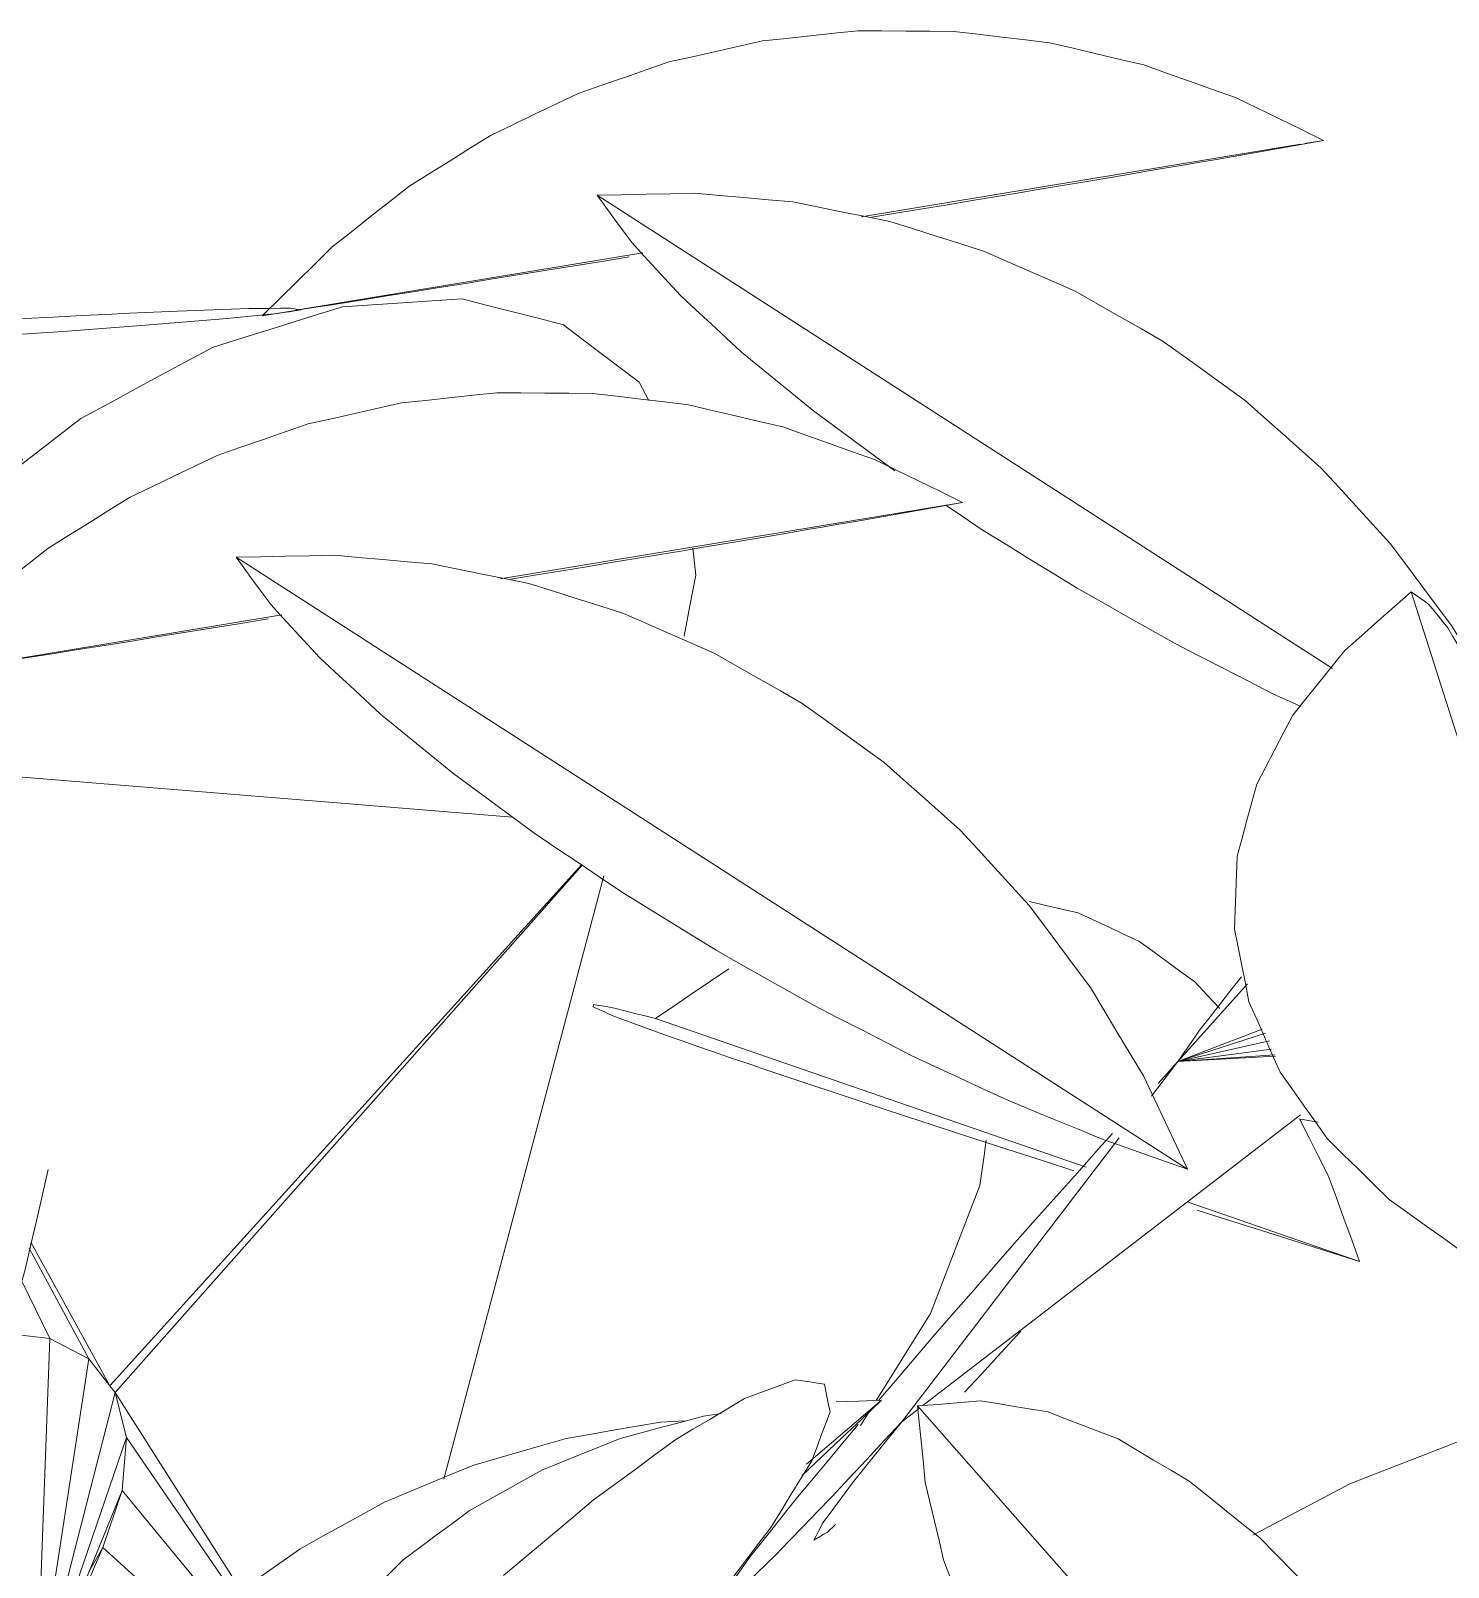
# Model space of a CAD drawing. Header units: metres. Extents: x 13.9 to 26.7, y -0.2 to 3.2.
# Drawn here: x 20.6556 to 20.7102, y 2.7596 to 2.8188 of the extents above; entities that cross this region are included whole.
import ezdxf

# ---------------------------------------------------------------- set-up
doc = ezdxf.new("R2010")
doc.units = ezdxf.units.M
doc.layers.add('Importações nas famílias', color=10, linetype='Continuous', lineweight=5)
doc.layers.add('Vegetação', color=7, linetype='Continuous', lineweight=5)

# ---------------------------------------------------------------- blocks, each defined once
blk = doc.blocks.new('Planta_pergolado_12200 - plantas pergolado_skp_Component_12-V3762-Corte 1')
at = {"layer": 'Importações nas famílias'}
for p, q in [((20.704493, 2.814443), (20.687572, 2.811646)), ((20.705388, 2.814591), (20.704666, 2.814472)), ((20.687981, 2.811628), (20.688992, 2.811795)), ((20.679159, 2.810256), (20.665795, 2.808047)), ((20.665539, 2.808004), (20.664505, 2.807833))]:
    blk.add_line(p, q, dxfattribs=at)
at = {"layer": 'Importações nas famílias', "flags": 128}
for points in [[(20.683776, 2.818418), (20.682875, 2.818216), (20.681974, 2.818014), (20.681072, 2.817812), (20.680171, 2.81761)], [(20.687448, 2.818813), (20.68653, 2.818714), (20.685612, 2.818615), (20.684694, 2.818517), (20.683776, 2.818418)], [(20.691147, 2.818789), (20.690222, 2.818795), (20.689298, 2.818801), (20.688373, 2.818807), (20.687448, 2.818813)], [(20.694831, 2.818348), (20.69391, 2.818459), (20.692989, 2.818569), (20.692068, 2.818679), (20.691147, 2.818789)], [(20.698459, 2.817494), (20.697552, 2.817708), (20.696645, 2.817921), (20.695738, 2.818135), (20.694831, 2.818348)], [(20.680171, 2.81761), (20.679297, 2.817307), (20.678422, 2.817003), (20.677548, 2.8167), (20.676673, 2.816397)], [(20.701991, 2.816237), (20.701108, 2.816552), (20.700225, 2.816866), (20.699342, 2.81718), (20.698459, 2.817494)], [(20.676673, 2.816397), (20.675835, 2.815996), (20.674997, 2.815595), (20.67416, 2.815194), (20.673322, 2.814793)], [(20.705388, 2.814591), (20.704538, 2.815003), (20.703689, 2.815414), (20.70284, 2.815826), (20.701991, 2.816237)], [(20.673322, 2.814793), (20.672529, 2.814299), (20.671737, 2.813804), (20.670945, 2.81331), (20.670153, 2.812816)], [(20.70191, 2.81397), (20.702419, 2.814059), (20.702928, 2.814149), (20.703436, 2.814238), (20.703945, 2.814327)], [(20.703945, 2.814327), (20.704306, 2.814393), (20.704666, 2.814459), (20.705027, 2.814525), (20.705388, 2.814591)], [(20.699332, 2.813526), (20.699976, 2.813637), (20.700621, 2.813748), (20.701266, 2.813859), (20.70191, 2.81397)], [(20.692796, 2.812426), (20.693665, 2.812571), (20.694533, 2.812717), (20.695401, 2.812862), (20.69627, 2.813008)], [(20.69627, 2.813008), (20.697035, 2.813137), (20.697801, 2.813267), (20.698566, 2.813397), (20.699332, 2.813526)], [(20.670153, 2.812816), (20.669416, 2.812234), (20.668678, 2.811652), (20.667941, 2.811069), (20.667203, 2.810487)], [(20.688992, 2.811795), (20.689943, 2.811952), (20.690894, 2.81211), (20.691845, 2.812268), (20.692796, 2.812426)], [(20.667203, 2.810487), (20.666529, 2.809824), (20.665854, 2.80916), (20.665179, 2.808497), (20.664505, 2.807833)], [(20.676519, 2.809756), (20.677579, 2.809928), (20.678638, 2.8101)], [(20.672333, 2.809081), (20.673379, 2.80925), (20.674426, 2.809418), (20.675472, 2.809587), (20.676519, 2.809756)], [(20.668296, 2.808435), (20.669305, 2.808597), (20.670314, 2.808758), (20.671324, 2.808919), (20.672333, 2.809081)], [(20.664505, 2.807833), (20.665452, 2.807984), (20.6664, 2.808134), (20.667348, 2.808285), (20.668296, 2.808435)]]:
    blk.add_lwpolyline(points, dxfattribs=at)
blk = doc.blocks.new('Planta_pergolado_12200 - plantas pergolado_skp_Component_12-V3763-Corte 1')
at = {"layer": 'Importações nas famílias'}
blk.add_line((20.705735, 2.794253), (20.677401, 2.812477), dxfattribs=at)
at = {"layer": 'Importações nas famílias', "flags": 128}
for points in [[(20.681173, 2.812556), (20.68023, 2.812536), (20.679287, 2.812516), (20.678344, 2.812497), (20.677401, 2.812477)], [(20.677401, 2.812477), (20.677738, 2.812018), (20.678074, 2.811559), (20.678411, 2.8111), (20.678748, 2.810641)], [(20.684945, 2.812218), (20.684002, 2.812303), (20.683059, 2.812387), (20.682116, 2.812472), (20.681173, 2.812556)], [(20.688675, 2.811468), (20.687743, 2.811655), (20.68681, 2.811843), (20.685877, 2.812031), (20.684945, 2.812218)], [(20.692323, 2.810313), (20.691411, 2.810602), (20.690499, 2.81089), (20.689587, 2.811179), (20.688675, 2.811468)], [(20.678748, 2.810641), (20.679215, 2.810134), (20.679682, 2.809626), (20.680149, 2.809119), (20.680617, 2.808612)], [(20.695847, 2.808766), (20.694966, 2.809153), (20.694085, 2.80954), (20.693204, 2.809926), (20.692323, 2.810313)], [(20.680617, 2.808612), (20.681203, 2.808068), (20.68179, 2.807525), (20.682377, 2.806981), (20.682964, 2.806438)], [(20.699208, 2.806845), (20.698368, 2.807325), (20.697527, 2.807806), (20.696687, 2.808286), (20.695847, 2.808766)], [(20.702369, 2.804571), (20.701579, 2.805139), (20.700789, 2.805708), (20.699998, 2.806277), (20.699208, 2.806845)], [(20.682964, 2.806438), (20.683657, 2.805871), (20.68435, 2.805304), (20.685043, 2.804737), (20.685735, 2.80417)], [(20.685735, 2.80417), (20.686518, 2.803592), (20.6873, 2.803015), (20.688083, 2.802438), (20.688865, 2.80186)], [(20.705296, 2.801969), (20.704564, 2.802619), (20.703832, 2.80327), (20.703101, 2.80392), (20.702369, 2.804571)], [(20.707954, 2.799068), (20.707289, 2.799793), (20.706625, 2.800518), (20.70596, 2.801243), (20.705296, 2.801969)], [(20.69083, 2.800539), (20.691426, 2.800139), (20.69228, 2.799565)], [(20.69228, 2.799565), (20.693185, 2.799007), (20.69409, 2.79845), (20.694994, 2.797893), (20.695899, 2.797336)], [(20.710315, 2.7959), (20.709725, 2.796692), (20.709135, 2.797484), (20.708544, 2.798276), (20.707954, 2.799068)], [(20.695899, 2.797336), (20.696834, 2.796809), (20.697769, 2.796281), (20.698704, 2.795754), (20.699639, 2.795227)], [(20.711754, 2.7935), (20.711334, 2.7942), (20.710825, 2.79505), (20.710315, 2.7959)], [(20.699639, 2.795227), (20.700582, 2.794741), (20.701525, 2.794256), (20.702468, 2.793771), (20.703411, 2.793286)], [(20.703411, 2.793286), (20.70434, 2.792855), (20.704493, 2.792784)]]:
    blk.add_lwpolyline(points, dxfattribs=at)
blk = doc.blocks.new('Planta_pergolado_12200 - plantas pergolado_skp_Component_12-V1622-Corte 1')
at = {"layer": 'Importações nas famílias'}
for p, q in [((17.233481, 2.80837), (17.233721, 2.814948)), ((17.232278, 2.775492), (17.232335, 2.777039))]:
    blk.add_line(p, q, dxfattribs=at)
at = {"layer": 'Importações nas famílias', "flags": 128}
for points in [[(17.232407, 2.812885), (17.232736, 2.813401), (17.233064, 2.813916), (17.233393, 2.814432), (17.233721, 2.814948)], [(17.233721, 2.814948), (17.234365, 2.814504), (17.235009, 2.81406), (17.235653, 2.813616), (17.236297, 2.813172)], [(17.231287, 2.81049), (17.231567, 2.811088), (17.231847, 2.811687), (17.232127, 2.812286), (17.232407, 2.812885)], [(17.23738, 2.812027), (17.237922, 2.811455), (17.238464, 2.810882)], [(17.238464, 2.810882), (17.23889, 2.810195), (17.239317, 2.809507), (17.239744, 2.808819), (17.240171, 2.808132)], [(17.240171, 2.808132), (17.240472, 2.807345), (17.240774, 2.806558), (17.241076, 2.805772), (17.241378, 2.804985)], [(17.241378, 2.804985), (17.241548, 2.804118), (17.241717, 2.80325), (17.241887, 2.802383)], [(17.242057, 2.801516), (17.242091, 2.800588), (17.242124, 2.799679)], [(17.231179, 2.779312), (17.230956, 2.780277), (17.230733, 2.781242), (17.230511, 2.782207), (17.230288, 2.783172)], [(17.232278, 2.775492), (17.232003, 2.776447), (17.231729, 2.777402), (17.231454, 2.778357), (17.231179, 2.779312)], [(17.233658, 2.77713), (17.232968, 2.776311), (17.232278, 2.775492)]]:
    blk.add_lwpolyline(points, dxfattribs=at)
blk = doc.blocks.new('Planta_pergolado_12200 - plantas pergolado_skp_Component_17-V3766-Corte 1')
at = {"layer": 'Importações nas famílias', "flags": 128}
for points in [[(20.653169, 2.807613), (20.654264, 2.807671), (20.65536, 2.807728), (20.656455, 2.807786), (20.657551, 2.807843)], [(20.657551, 2.807843), (20.658474, 2.807886), (20.659396, 2.807928), (20.660319, 2.80797), (20.661242, 2.808012)], [(20.662999, 2.807713), (20.662209, 2.807649), (20.66142, 2.807584), (20.66063, 2.807519), (20.659841, 2.807454)], [(20.661242, 2.808012), (20.661929, 2.808036), (20.662616, 2.80806), (20.663303, 2.808084), (20.66399, 2.808108)], [(20.665094, 2.80792), (20.66457, 2.807869), (20.664047, 2.807817), (20.663523, 2.807765), (20.662999, 2.807713)], [(20.66399, 2.808108), (20.664394, 2.808113), (20.664798, 2.808117), (20.665203, 2.808121), (20.665607, 2.808125)], [(20.665984, 2.808061), (20.665761, 2.808026), (20.665539, 2.807991), (20.665317, 2.807956), (20.665094, 2.80792)], [(20.665607, 2.808125), (20.665701, 2.808109), (20.665795, 2.808093), (20.66589, 2.808077), (20.665984, 2.808061)], [(20.655835, 2.807159), (20.65469, 2.807082), (20.653545, 2.807005), (20.6524, 2.806927), (20.651255, 2.80685)], [(20.659841, 2.807454), (20.658839, 2.80738), (20.657838, 2.807307), (20.656837, 2.807233), (20.655835, 2.807159)]]:
    blk.add_lwpolyline(points, dxfattribs=at)
blk = doc.blocks.new('Planta_pergolado_12200 - plantas pergolado_skp_Component_16-V3767-Corte 1')
for name in ['Planta_pergolado_12200 - plantas pergolado_skp_Component_12-V3762-Corte 1', 'Planta_pergolado_12200 - plantas pergolado_skp_Component_12-V3763-Corte 1', 'Planta_pergolado_12200 - plantas pergolado_skp_Component_17-V3766-Corte 1']:
    blk.add_blockref(name, (0, 0))
at = {"extrusion": (0, 0, -1), "zscale": -0.9999999999999993}
blk.add_blockref('Planta_pergolado_12200 - plantas pergolado_skp_Component_12-V1622-Corte 1', (-37.88655, -0.008219), dxfattribs=at)
blk = doc.blocks.new('Planta_pergolado_12200 - plantas pergolado_skp_-V3794-Corte 1')
blk.add_blockref('Planta_pergolado_12200 - plantas pergolado_skp_Component_16-V3767-Corte 1', (0, 0))
blk = doc.blocks.new('Planta_pergolado_12200 - plantas pergolado_skp_Component_12-V3882-Corte 1')
at = {"layer": 'Importações nas famílias'}
for p, q in [((20.691483, 2.800647), (20.673667, 2.797702)), ((20.674076, 2.797684), (20.675087, 2.797851)), ((20.665254, 2.796312), (20.65189, 2.794103)), ((20.651634, 2.794061), (20.650599, 2.79389))]:
    blk.add_line(p, q, dxfattribs=at)
at = {"layer": 'Importações nas famílias', "flags": 128}
for points in [[(20.673543, 2.804869), (20.672625, 2.80477), (20.671707, 2.804672), (20.670789, 2.804573), (20.669871, 2.804474)], [(20.677242, 2.804846), (20.676317, 2.804851), (20.675393, 2.804857), (20.674468, 2.804863), (20.673543, 2.804869)], [(20.680926, 2.804405), (20.680005, 2.804515), (20.679084, 2.804625), (20.678163, 2.804735), (20.677242, 2.804846)], [(20.669871, 2.804474), (20.66897, 2.804272), (20.668069, 2.80407), (20.667167, 2.803868), (20.666266, 2.803666)], [(20.684554, 2.803551), (20.683647, 2.803764), (20.68274, 2.803978), (20.681833, 2.804191), (20.680926, 2.804405)], [(20.666266, 2.803666), (20.665392, 2.803363), (20.664517, 2.80306), (20.663643, 2.802756), (20.662768, 2.802453)], [(20.688086, 2.802294), (20.687203, 2.802608), (20.68632, 2.802922), (20.685437, 2.803236), (20.684554, 2.803551)], [(20.662768, 2.802453), (20.66193, 2.802052), (20.661092, 2.801651), (20.660254, 2.80125), (20.659417, 2.800849)], [(20.691483, 2.800647), (20.690633, 2.801059), (20.689784, 2.80147), (20.688935, 2.801882), (20.688086, 2.802294)], [(20.659417, 2.800849), (20.658624, 2.800355), (20.657832, 2.799861), (20.65704, 2.799366), (20.656248, 2.798872)], [(20.69004, 2.800384), (20.690401, 2.800449), (20.690761, 2.800515), (20.691122, 2.800581), (20.691483, 2.800647)], [(20.685427, 2.799583), (20.686071, 2.799693), (20.686716, 2.799804), (20.687361, 2.799915), (20.688005, 2.800026)], [(20.688005, 2.800026), (20.688514, 2.800115), (20.689022, 2.800205), (20.689531, 2.800294), (20.69004, 2.800384)], [(20.682365, 2.799064), (20.68313, 2.799194), (20.683896, 2.799323), (20.684661, 2.799453), (20.685427, 2.799583)], [(20.656248, 2.798872), (20.655511, 2.79829), (20.654773, 2.797708), (20.654036, 2.797126), (20.653298, 2.796544)], [(20.678891, 2.798482), (20.679759, 2.798628), (20.680628, 2.798773), (20.681496, 2.798918), (20.682365, 2.799064)], [(20.675087, 2.797851), (20.676038, 2.798009), (20.676989, 2.798167), (20.67794, 2.798324), (20.678891, 2.798482)], [(20.653298, 2.796544), (20.652623, 2.79588), (20.651949, 2.795217), (20.651274, 2.794553), (20.650599, 2.79389)], [(20.662614, 2.795812), (20.663674, 2.795984), (20.664733, 2.796156)], [(20.658428, 2.795137), (20.659474, 2.795306), (20.660521, 2.795475), (20.661567, 2.795643), (20.662614, 2.795812)], [(20.654391, 2.794491), (20.6554, 2.794653), (20.656409, 2.794814), (20.657418, 2.794976), (20.658428, 2.795137)], [(20.650599, 2.79389), (20.651547, 2.79404), (20.652495, 2.79419), (20.653443, 2.794341), (20.654391, 2.794491)]]:
    blk.add_lwpolyline(points, dxfattribs=at)
blk = doc.blocks.new('Planta_pergolado_12200 - plantas pergolado_skp_Component_12-V1807-Corte 1')
at = {"layer": 'Importações nas famílias'}
blk.add_line((17.18641, 2.783182), (17.223054, 2.806752), dxfattribs=at)
at = {"layer": 'Importações nas famílias', "flags": 128}
for points in [[(17.21178, 2.805743), (17.212712, 2.80593), (17.213645, 2.806118), (17.214578, 2.806306), (17.21551, 2.806493)], [(17.21551, 2.806493), (17.216453, 2.806578), (17.217396, 2.806662), (17.218339, 2.806747), (17.219282, 2.806831)], [(17.219282, 2.806831), (17.220225, 2.806811), (17.221168, 2.806791), (17.222111, 2.806772), (17.223054, 2.806752)], [(17.223054, 2.806752), (17.222717, 2.806293), (17.222381, 2.805834), (17.222044, 2.805375), (17.221707, 2.804916)], [(17.208132, 2.804588), (17.209044, 2.804877), (17.209956, 2.805165), (17.210868, 2.805454), (17.21178, 2.805743)], [(17.221707, 2.804916), (17.22124, 2.804409), (17.220773, 2.803901), (17.220306, 2.803394), (17.219838, 2.802887)], [(17.204608, 2.803041), (17.205489, 2.803428), (17.20637, 2.803815), (17.207251, 2.804201), (17.208132, 2.804588)], [(17.201247, 2.80112), (17.202087, 2.8016), (17.202928, 2.802081), (17.203768, 2.802561), (17.204608, 2.803041)], [(17.219838, 2.802887), (17.219251, 2.802343), (17.218665, 2.8018), (17.218078, 2.801256), (17.217491, 2.800713)], [(17.198086, 2.798846), (17.198876, 2.799414), (17.199666, 2.799983), (17.200457, 2.800552), (17.201247, 2.80112)], [(17.217491, 2.800713), (17.216798, 2.800146), (17.216105, 2.799579), (17.215412, 2.799012), (17.21472, 2.798445)], [(17.195159, 2.796244), (17.195891, 2.796894), (17.196623, 2.797545), (17.197354, 2.798195), (17.198086, 2.798846)], [(17.21472, 2.798445), (17.213937, 2.797867), (17.213155, 2.79729), (17.212372, 2.796713), (17.21159, 2.796135)], [(17.192501, 2.793343), (17.193166, 2.794068), (17.19383, 2.794793), (17.194495, 2.795518), (17.195159, 2.796244)], [(17.21159, 2.796135), (17.210736, 2.795562), (17.209883, 2.794988), (17.209029, 2.794414), (17.208175, 2.79384)], [(17.208175, 2.79384), (17.20727, 2.793282), (17.206365, 2.792725), (17.20546, 2.792168), (17.204556, 2.791611)], [(17.19014, 2.790175), (17.19073, 2.790967), (17.19132, 2.791759), (17.191911, 2.792551), (17.192501, 2.793343)], [(17.204556, 2.791611), (17.203621, 2.791084), (17.202686, 2.790556), (17.201751, 2.790029), (17.200816, 2.789502)], [(17.188102, 2.786776), (17.188611, 2.787625), (17.189121, 2.788475), (17.18963, 2.789325), (17.19014, 2.790175)], [(17.200816, 2.789502), (17.199873, 2.789016), (17.19893, 2.788531), (17.197987, 2.788046), (17.197044, 2.787561)], [(17.197044, 2.787561), (17.196115, 2.78713), (17.195186, 2.786698), (17.194257, 2.786267), (17.193328, 2.785835)], [(17.18641, 2.783182), (17.186833, 2.784081), (17.187256, 2.784979), (17.187679, 2.785877), (17.188102, 2.786776)], [(17.193328, 2.785835), (17.192435, 2.785467), (17.191542, 2.7851), (17.190648, 2.784732), (17.189755, 2.784364)], [(17.189755, 2.784364), (17.188919, 2.784069), (17.188083, 2.783773), (17.187246, 2.783478), (17.18641, 2.783182)]]:
    blk.add_lwpolyline(points, dxfattribs=at)
blk = doc.blocks.new('Planta_pergolado_12200 - plantas pergolado_skp_Component_16-V3885-Corte 1')
blk.add_blockref('Planta_pergolado_12200 - plantas pergolado_skp_Component_12-V3882-Corte 1', (0, 0))
at = {"extrusion": (0, 0, -1), "zscale": -0.9999999999999996}
blk.add_blockref('Planta_pergolado_12200 - plantas pergolado_skp_Component_12-V1807-Corte 1', (-37.88655, -0.008219), dxfattribs=at)
blk = doc.blocks.new('Planta_pergolado_12200 - plantas pergolado_skp_-V3963-Corte 1')
blk.add_blockref('Planta_pergolado_12200 - plantas pergolado_skp_Component_16-V3885-Corte 1', (0, 0))
blk = doc.blocks.new('Planta_pergolado_12200 - plantas pergolado_skp_Component_12-V3964-Corte 1')
at = {"layer": 'Importações nas famílias'}
for p, q in [((20.685472, 2.763596), (20.688361, 2.766062)), ((20.681505, 2.76545), (20.682182, 2.765549))]:
    blk.add_line(p, q, dxfattribs=at)
at = {"layer": 'Importações nas famílias', "flags": 128}
for points in [[(20.688361, 2.766062), (20.687595, 2.765337), (20.68683, 2.764611), (20.686064, 2.763886), (20.685298, 2.763161)], [(20.686617, 2.766002), (20.687489, 2.766032), (20.688361, 2.766062)], [(20.678293, 2.76459), (20.679096, 2.764805), (20.679899, 2.76502), (20.680702, 2.765235), (20.681505, 2.76545)], [(20.675272, 2.76337), (20.676028, 2.763675), (20.676783, 2.76398), (20.677538, 2.764285), (20.678293, 2.76459)], [(20.672477, 2.761806), (20.673176, 2.762197), (20.673875, 2.762588), (20.674574, 2.762979), (20.675272, 2.76337)], [(20.669938, 2.759914), (20.670573, 2.760387), (20.671208, 2.76086), (20.671842, 2.761333), (20.672477, 2.761806)], [(20.667684, 2.757715), (20.668247, 2.758265), (20.668811, 2.758814), (20.669374, 2.759364), (20.669938, 2.759914)], [(20.665739, 2.755234), (20.666225, 2.755854), (20.666711, 2.756474), (20.667197, 2.757095), (20.667684, 2.757715)], [(20.664932, 2.753866), (20.665335, 2.75455), (20.665739, 2.755234)]]:
    blk.add_lwpolyline(points, dxfattribs=at)
blk = doc.blocks.new('Planta_pergolado_12200 - plantas pergolado_skp_Component_12-V1931-Corte 1')
at = {"layer": 'Importações nas famílias'}
blk.add_line((17.177791, 2.805423), (17.16867, 2.776799), dxfattribs=at)
at = {"layer": 'Importações nas famílias', "flags": 128}
for points in [[(17.177791, 2.805423), (17.177619, 2.8053), (17.177448, 2.805177), (17.177276, 2.805054), (17.177104, 2.80493)], [(17.180345, 2.803164), (17.179707, 2.803729), (17.179068, 2.804294), (17.17843, 2.804859), (17.177791, 2.805423)], [(17.177104, 2.80493), (17.176922, 2.804705), (17.176739, 2.80448), (17.176557, 2.804254), (17.176374, 2.804029)], [(17.176374, 2.804029), (17.176184, 2.803704), (17.175993, 2.803379), (17.175802, 2.803054), (17.175611, 2.802728)], [(17.182342, 2.800675), (17.181843, 2.801297), (17.181344, 2.80192), (17.180844, 2.802542), (17.180345, 2.803164)], [(17.175611, 2.802728), (17.175414, 2.802307), (17.175217, 2.801886), (17.175019, 2.801465), (17.174822, 2.801044)], [(17.174822, 2.801044), (17.174621, 2.800531), (17.174419, 2.800019), (17.174218, 2.799506), (17.174016, 2.798994)], [(17.183735, 2.798013), (17.183387, 2.798679), (17.183039, 2.799344), (17.18269, 2.800009), (17.182342, 2.800675)], [(17.174016, 2.798994), (17.173813, 2.798395), (17.17361, 2.797797), (17.173406, 2.797199), (17.173203, 2.7966)], [(17.184491, 2.795242), (17.184302, 2.795935), (17.184113, 2.796627), (17.183924, 2.79732), (17.183735, 2.798013)], [(17.173203, 2.7966), (17.173, 2.795923), (17.172797, 2.795246), (17.172594, 2.794569), (17.17239, 2.793891)], [(17.184593, 2.792426), (17.184568, 2.79313), (17.184542, 2.793834), (17.184517, 2.794538), (17.184491, 2.795242)], [(17.17239, 2.793891), (17.17219, 2.793142), (17.171989, 2.792394), (17.171789, 2.791645), (17.171588, 2.790896)], [(17.184038, 2.789631), (17.184177, 2.790329), (17.184316, 2.791028), (17.184455, 2.791727), (17.184593, 2.792426)], [(17.171588, 2.790896), (17.171393, 2.790084), (17.171197, 2.789272), (17.171001, 2.78846), (17.170806, 2.787648)], [(17.18284, 2.786923), (17.183139, 2.7876), (17.183439, 2.788277), (17.183739, 2.788954), (17.184038, 2.789631)], [(17.170806, 2.787648), (17.170617, 2.786782), (17.170428, 2.785915), (17.170239, 2.785049), (17.170051, 2.784183)], [(17.181026, 2.784365), (17.181479, 2.785005), (17.181933, 2.785644), (17.182386, 2.786284), (17.18284, 2.786923)], [(17.170051, 2.784183), (17.169871, 2.783272), (17.169691, 2.782361), (17.169511, 2.781451), (17.169332, 2.78054)], [(17.178638, 2.782019), (17.179235, 2.782605), (17.179832, 2.783192), (17.180429, 2.783779), (17.181026, 2.784365)], [(17.175734, 2.779937), (17.17646, 2.780458), (17.177186, 2.780978), (17.177912, 2.781498), (17.178638, 2.782019)], [(17.169332, 2.78054), (17.169163, 2.779595), (17.168995, 2.778649), (17.168826, 2.777704), (17.168665, 2.776803)], [(17.172381, 2.77817), (17.173219, 2.778612), (17.174057, 2.779054), (17.174896, 2.779495), (17.175734, 2.779937)], [(17.168705, 2.776777), (17.169588, 2.777112), (17.170519, 2.777465), (17.17145, 2.777817), (17.172381, 2.77817)]]:
    blk.add_lwpolyline(points, dxfattribs=at)
blk = doc.blocks.new('Planta_pergolado_12200 - plantas pergolado_skp_Component_12-V1934-Corte 1')
at = {"layer": 'Importações nas famílias'}
for p, q in [((17.172985, 2.747047), (17.196805, 2.774062)), ((17.192787, 2.761583), (17.193209, 2.762231)), ((17.180726, 2.749316), (17.181497, 2.74988)), ((17.17122, 2.747998), (17.170978, 2.746986)), ((17.176538, 2.746831), (17.177414, 2.74728))]:
    blk.add_line(p, q, dxfattribs=at)
at = {"layer": 'Importações nas famílias', "flags": 128}
for points in [[(17.194373, 2.774257), (17.193724, 2.77415), (17.193075, 2.774043), (17.192426, 2.773937), (17.191777, 2.77383)], [(17.196805, 2.774062), (17.196197, 2.77411), (17.195589, 2.774159), (17.194981, 2.774208), (17.194373, 2.774257)], [(17.196504, 2.771108), (17.196579, 2.771846), (17.196655, 2.772585), (17.19673, 2.773323), (17.196805, 2.774062)], [(17.191777, 2.77383), (17.191102, 2.77357), (17.190427, 2.773311), (17.189753, 2.773051), (17.189078, 2.772792)], [(17.189078, 2.772792), (17.188394, 2.772385), (17.187709, 2.771979), (17.187025, 2.771573), (17.186341, 2.771166)], [(17.186341, 2.771166), (17.185662, 2.770623), (17.184984, 2.770079), (17.184306, 2.769535), (17.183628, 2.768992)], [(17.195798, 2.768129), (17.195975, 2.768874), (17.196151, 2.769619), (17.196327, 2.770363), (17.196504, 2.771108)], [(17.183628, 2.768992), (17.182972, 2.768323), (17.182316, 2.767655), (17.18166, 2.766987), (17.181004, 2.766319)], [(17.194696, 2.76516), (17.194971, 2.765902), (17.195247, 2.766645), (17.195522, 2.767387), (17.195798, 2.768129)], [(17.181004, 2.766319), (17.180386, 2.765542), (17.179768, 2.764765), (17.179149, 2.763988), (17.178531, 2.763211)], [(17.193209, 2.762231), (17.193581, 2.762963), (17.193952, 2.763696), (17.194324, 2.764428), (17.194696, 2.76516)], [(17.178531, 2.763211), (17.177964, 2.762343), (17.177398, 2.761475), (17.176832, 2.760608), (17.176266, 2.75974)], [(17.176266, 2.75974), (17.175765, 2.758802), (17.175264, 2.757864), (17.174763, 2.756926), (17.174262, 2.755988)], [(17.174262, 2.755988), (17.173838, 2.755002), (17.173414, 2.754016), (17.17299, 2.75303), (17.172567, 2.752044)], [(17.172567, 2.752044), (17.17223, 2.751032), (17.171893, 2.750021), (17.171556, 2.74901), (17.17122, 2.747998)], [(17.177414, 2.74728), (17.178242, 2.747789), (17.17907, 2.748298), (17.179898, 2.748807), (17.180726, 2.749316)]]:
    blk.add_lwpolyline(points, dxfattribs=at)
blk = doc.blocks.new('Planta_pergolado_12200 - plantas pergolado_skp_Component_17-V3965-Corte 1')
at = {"layer": 'Importações nas famílias'}
for p, q in [((20.702458, 2.782106), (20.699776, 2.77911)), ((20.703016, 2.780355), (20.699776, 2.77911)), ((20.703151, 2.780207), (20.699776, 2.77911)), ((20.7033, 2.7799), (20.699776, 2.77911)), ((20.70338, 2.779587), (20.699776, 2.77911)), ((20.699776, 2.77911), (20.703503, 2.779372)), ((20.699776, 2.77911), (20.703535, 2.779317)), ((20.698753, 2.777775), (20.699776, 2.77911)), ((20.699776, 2.77911), (20.699009, 2.778266)), ((20.704493, 2.777061), (20.68995, 2.765859)), ((20.697254, 2.776335), (20.696708, 2.775733)), ((20.689142, 2.765237), (20.697518, 2.776165)), ((20.691561, 2.766374), (20.692213, 2.767071)), ((20.689819, 2.765758), (20.689142, 2.765237)), ((20.689142, 2.765237), (20.689819, 2.765758)), ((20.68626, 2.760974), (20.686588, 2.761282))]:
    blk.add_line(p, q, dxfattribs=at)
at = {"layer": 'Importações nas famílias', "flags": 128}
for points in [[(20.702222, 2.782367), (20.701819, 2.781854), (20.701416, 2.78134), (20.701013, 2.780827), (20.70061, 2.780313)], [(20.70061, 2.780313), (20.700401, 2.780012), (20.700193, 2.779712), (20.699984, 2.779411), (20.699776, 2.77911)], [(20.696708, 2.775733), (20.695902, 2.774828), (20.695097, 2.773923), (20.694292, 2.773019), (20.693486, 2.772114)], [(20.693486, 2.772114), (20.692698, 2.77121), (20.691909, 2.770306), (20.69112, 2.769402), (20.690332, 2.768499)], [(20.692213, 2.767071), (20.692966, 2.767896), (20.693719, 2.768721)], [(20.690332, 2.768499), (20.689613, 2.767657), (20.688895, 2.766816), (20.688247, 2.766058)], [(20.687458, 2.765134), (20.686859, 2.764412), (20.68626, 2.763691), (20.68566, 2.76297), (20.685061, 2.762249)], [(20.686436, 2.762333), (20.687113, 2.763059), (20.687789, 2.763785), (20.688465, 2.764511), (20.689142, 2.765237)], [(20.689142, 2.765237), (20.688668, 2.764647), (20.688194, 2.764058), (20.68772, 2.763468), (20.687246, 2.762879)], [(20.687246, 2.762879), (20.686958, 2.76249), (20.686669, 2.762101), (20.68638, 2.761711), (20.686091, 2.761322)], [(20.685061, 2.762249), (20.684622, 2.761696), (20.684183, 2.761144), (20.683744, 2.760592), (20.683305, 2.76004)], [(20.684277, 2.760099), (20.684817, 2.760658), (20.685357, 2.761216), (20.685896, 2.761774), (20.686436, 2.762333)], [(20.686091, 2.761322), (20.686007, 2.76116), (20.685923, 2.760997), (20.685839, 2.760835), (20.685755, 2.760673)], [(20.685755, 2.760673), (20.685881, 2.760748), (20.686007, 2.760823), (20.686134, 2.760899), (20.68626, 2.760974)], [(20.683305, 2.76004), (20.683056, 2.759694), (20.682807, 2.759349), (20.682558, 2.759003), (20.682309, 2.758658)], [(20.682812, 2.758689), (20.683178, 2.759041), (20.683545, 2.759394), (20.683911, 2.759747), (20.684277, 2.760099)]]:
    blk.add_lwpolyline(points, dxfattribs=at)
blk = doc.blocks.new('Planta_pergolado_12200 - plantas pergolado_skp_Component_16-V3966-Corte 1')
for name in ['Planta_pergolado_12200 - plantas pergolado_skp_Component_17-V3965-Corte 1', 'Planta_pergolado_12200 - plantas pergolado_skp_Component_12-V3964-Corte 1']:
    blk.add_blockref(name, (0, 0))
at = {"extrusion": (0, 0, -1)}
for name, zscale in [('Planta_pergolado_12200 - plantas pergolado_skp_Component_12-V1931-Corte 1', -0.9999999999999994), ('Planta_pergolado_12200 - plantas pergolado_skp_Component_12-V1934-Corte 1', -1)]:
    blk.add_blockref(name, (-37.88655, -0.008219), dxfattribs=dict(at, zscale=zscale))
blk = doc.blocks.new('Planta_pergolado_12200 - plantas pergolado_skp_Component_12-V2018-Corte 1')
at = {"layer": 'Importações nas famílias'}
for p, q in [((17.172267, 2.762627), (17.177641, 2.761812)), ((17.193379, 2.7626), (17.193801, 2.762175))]:
    blk.add_line(p, q, dxfattribs=at)
at = {"layer": 'Importações nas famílias', "flags": 128}
for points in [[(17.176064, 2.772656), (17.175084, 2.772886), (17.174103, 2.773116), (17.173122, 2.773346), (17.172142, 2.773576)], [(17.180156, 2.771067), (17.179133, 2.771464), (17.17811, 2.771862), (17.177087, 2.772259), (17.176064, 2.772656)], [(17.183885, 2.76908), (17.18328, 2.769402), (17.182239, 2.769957), (17.181197, 2.770512), (17.180156, 2.771067)]]:
    blk.add_lwpolyline(points, dxfattribs=at)
blk = doc.blocks.new('Planta_pergolado_12200 - plantas pergolado_skp_Component_12-V4026-Corte 1')
at = {"layer": 'Importações nas famílias'}
for p, q in [((20.696238, 2.775046), (20.679648, 2.78077)), ((20.706774, 2.771411), (20.700132, 2.773702)), ((20.70052, 2.773385), (20.701728, 2.773))]:
    blk.add_line(p, q, dxfattribs=at)
at = {"layer": 'Importações nas famílias', "flags": 128}
for points in [[(20.695932, 2.784833), (20.695309, 2.784979), (20.694685, 2.785124), (20.694062, 2.78527)], [(20.698268, 2.78375), (20.697684, 2.78402), (20.6971, 2.784291), (20.696516, 2.784562), (20.695932, 2.784833)], [(20.700422, 2.782176), (20.699883, 2.782569), (20.699345, 2.782963), (20.698806, 2.783356), (20.698268, 2.78375)], [(20.682482, 2.782681), (20.681774, 2.782203), (20.681065, 2.781725), (20.680356, 2.781247), (20.679648, 2.78077)], [(20.701396, 2.781153), (20.700909, 2.781664), (20.700422, 2.782176)], [(20.677269, 2.78131), (20.677264, 2.781286), (20.677259, 2.781262), (20.677253, 2.781238), (20.677248, 2.781214)], [(20.677248, 2.781214), (20.677439, 2.781129), (20.67763, 2.781044), (20.677822, 2.780959), (20.678013, 2.780874)], [(20.678075, 2.781161), (20.677874, 2.781198), (20.677672, 2.781235), (20.677471, 2.781273), (20.677269, 2.78131)], [(20.679648, 2.78077), (20.679255, 2.780867), (20.678862, 2.780965), (20.678469, 2.781063), (20.678075, 2.781161)], [(20.678013, 2.780874), (20.678396, 2.78073), (20.678779, 2.780587), (20.679162, 2.780443), (20.679545, 2.780299)], [(20.679545, 2.780299), (20.680111, 2.7801), (20.680677, 2.779901), (20.681243, 2.779702), (20.68181, 2.779502)], [(20.68181, 2.779502), (20.682545, 2.779252), (20.683281, 2.779002), (20.684017, 2.778752), (20.684753, 2.778502)], [(20.684753, 2.778502), (20.685641, 2.778208), (20.686529, 2.777913), (20.687417, 2.777618), (20.688305, 2.777323)], [(20.688305, 2.777323), (20.689325, 2.77699), (20.690345, 2.776657), (20.691364, 2.776324), (20.692384, 2.775991)], [(20.705564, 2.774717), (20.705195, 2.775447), (20.704827, 2.776176), (20.704458, 2.776905)], [(20.692384, 2.775991), (20.693512, 2.775628), (20.694639, 2.775265), (20.695766, 2.774902)], [(20.706774, 2.771411), (20.706471, 2.772237), (20.706169, 2.773064), (20.705866, 2.773891), (20.705564, 2.774717)], [(20.701728, 2.773), (20.70299, 2.772603), (20.704251, 2.772206), (20.705512, 2.771808), (20.706774, 2.771411)]]:
    blk.add_lwpolyline(points, dxfattribs=at)
blk = doc.blocks.new('Planta_pergolado_12200 - plantas pergolado_skp_Component_17-V4027-Corte 1')
at = {"layer": 'Importações nas famílias'}
for p, q in [((20.679389, 2.804571), (20.679019, 2.80527)), ((20.681201, 2.797843), (20.681091, 2.798877)), ((20.645299, 2.790874), (20.674143, 2.788517)), ((20.676813, 2.786694), (20.658631, 2.766616)), ((20.658833, 2.766355), (20.676834, 2.786683)), ((20.677656, 2.78626), (20.671503, 2.763018)), ((20.657828, 2.767655), (20.655529, 2.771915)), ((20.658631, 2.766616), (20.65559, 2.772149)), ((20.656323, 2.76844), (20.655214, 2.770697)), ((20.656323, 2.76844), (20.654662, 2.768629)), ((20.655849, 2.755813), (20.656323, 2.76844)), ((20.657828, 2.767655), (20.656323, 2.76844)), ((20.656001, 2.755812), (20.657828, 2.767655)), ((20.658631, 2.766616), (20.657828, 2.767655)), ((20.656134, 2.75581), (20.658833, 2.766355)), ((20.658833, 2.766355), (20.658631, 2.766616)), ((20.659271, 2.764628), (20.658833, 2.766355)), ((20.663712, 2.758688), (20.658833, 2.766355)), ((20.687551, 2.765088), (20.687944, 2.765717)), ((20.656247, 2.755809), (20.659271, 2.764628)), ((20.65911, 2.762592), (20.659271, 2.764628)), ((20.663215, 2.758879), (20.659271, 2.764628)), ((20.656334, 2.755808), (20.65911, 2.762592)), ((20.658363, 2.760386), (20.65911, 2.762592)), ((20.65911, 2.762592), (20.662875, 2.758025)), ((20.656368, 2.755808), (20.658363, 2.760386)), ((20.657826, 2.759455), (20.658363, 2.760386)), ((20.658363, 2.760386), (20.661979, 2.75712))]:
    blk.add_line(p, q, dxfattribs=at)
at = {"layer": 'Importações nas famílias', "flags": 128}
for points in [[(20.672205, 2.80848), (20.671053, 2.808405), (20.6699, 2.808331), (20.668747, 2.808256), (20.667595, 2.808182)], [(20.676102, 2.807487), (20.675128, 2.807735), (20.674153, 2.807983), (20.673179, 2.808232), (20.672205, 2.80848)], [(20.667595, 2.808182), (20.666342, 2.80779), (20.66509, 2.807397), (20.663838, 2.807005), (20.662585, 2.806613)], [(20.679019, 2.80527), (20.67829, 2.805824), (20.677561, 2.806378), (20.676831, 2.806932), (20.676102, 2.807487)], [(20.662585, 2.806613), (20.661318, 2.80593), (20.660051, 2.805246), (20.658784, 2.804563), (20.657517, 2.80388)], [(20.657517, 2.80388), (20.656322, 2.802952), (20.655127, 2.802024), (20.653932, 2.801096), (20.652737, 2.800169)], [(20.680759, 2.79549), (20.68098, 2.796666), (20.681201, 2.797843)], [(20.692152, 2.77433), (20.692307, 2.775484), (20.692387, 2.776078)], [(20.690245, 2.769403), (20.690722, 2.770634), (20.691198, 2.771866), (20.691675, 2.773098), (20.692152, 2.77433)], [(20.688155, 2.766055), (20.688714, 2.766951), (20.68948, 2.768177), (20.690245, 2.769403)]]:
    blk.add_lwpolyline(points, dxfattribs=at)
blk = doc.blocks.new('Planta_pergolado_12200 - plantas pergolado_skp_Component_16-V4028-Corte 1')
for name in ['Planta_pergolado_12200 - plantas pergolado_skp_Component_17-V4027-Corte 1', 'Planta_pergolado_12200 - plantas pergolado_skp_Component_12-V4026-Corte 1']:
    blk.add_blockref(name, (0, 0))
at = {"extrusion": (0, 0, -1), "zscale": -0.9999999999999999}
blk.add_blockref('Planta_pergolado_12200 - plantas pergolado_skp_Component_12-V2018-Corte 1', (-37.88655, -0.008219), dxfattribs=at)
blk = doc.blocks.new('Planta_pergolado_12200 - plantas pergolado_skp_-V4050-Corte 1')
blk.add_blockref('Planta_pergolado_12200 - plantas pergolado_skp_Component_16-V4028-Corte 1', (0, 0))
blk = doc.blocks.new('Planta_pergolado_12200 - plantas pergolado_skp_-V4051-Corte 1')
at = {"layer": 'Importações nas famílias'}
blk.add_line((20.704493, 2.776884), (20.705174, 2.776776), dxfattribs=at)
for name in ['Planta_pergolado_12200 - plantas pergolado_skp_-V4050-Corte 1', 'Planta_pergolado_12200 - plantas pergolado_skp_Component_16-V3966-Corte 1']:
    blk.add_blockref(name, (0, 0))
blk = doc.blocks.new('Planta_pergolado_12200 - plantas pergolado_skp_-V4052-Corte 1')
for name in ['Planta_pergolado_12200 - plantas pergolado_skp_-V3963-Corte 1', 'Planta_pergolado_12200 - plantas pergolado_skp_-V4051-Corte 1', 'Planta_pergolado_12200 - plantas pergolado_skp_-V3794-Corte 1']:
    blk.add_blockref(name, (0, 0))
blk = doc.blocks.new('Planta_pergolado_12200 - plantas pergolado_skp_Component_12-V4157-Corte 1')
at = {"layer": 'Importações nas famílias'}
for p, q in [((20.680769, 2.765264), (20.679847, 2.765213)), ((20.69109, 2.759126), (20.683854, 2.758316)), ((20.683691, 2.758213), (20.684709, 2.758326)), ((20.666936, 2.756423), (20.66135, 2.755797)), ((20.661089, 2.755768), (20.660048, 2.755652))]:
    blk.add_line(p, q, dxfattribs=at)
at = {"layer": 'Importações nas famílias', "flags": 128}
for points in [[(20.679847, 2.765213), (20.678936, 2.765059), (20.678026, 2.764904), (20.677115, 2.764749), (20.676205, 2.764595)], [(20.676205, 2.764595), (20.675315, 2.764338), (20.674426, 2.764081), (20.673537, 2.763824), (20.672648, 2.763567)], [(20.672648, 2.763567), (20.67179, 2.76321), (20.670933, 2.762854), (20.670075, 2.762497), (20.669217, 2.76214)], [(20.669217, 2.76214), (20.6684, 2.761688), (20.667583, 2.761236), (20.666766, 2.760784), (20.665949, 2.760332)], [(20.665949, 2.760332), (20.665182, 2.759789), (20.664415, 2.759246), (20.663649, 2.758704), (20.662882, 2.758161)], [(20.684709, 2.758326), (20.685667, 2.758434), (20.686625, 2.758542), (20.687583, 2.758649), (20.688541, 2.758757)], [(20.688541, 2.758757), (20.689416, 2.758857), (20.690291, 2.758957), (20.691113, 2.759051)], [(20.662882, 2.758161), (20.662173, 2.757534), (20.661465, 2.756906), (20.660756, 2.756279), (20.660048, 2.755652)], [(20.663866, 2.756054), (20.664882, 2.756163), (20.665898, 2.756271), (20.666901, 2.756378)], [(20.660048, 2.755652), (20.661002, 2.755752), (20.661957, 2.755853), (20.662911, 2.755954), (20.663866, 2.756054)]]:
    blk.add_lwpolyline(points, dxfattribs=at)
blk = doc.blocks.new('Planta_pergolado_12200 - plantas pergolado_skp_Component_16-V4162-Corte 1')
blk.add_blockref('Planta_pergolado_12200 - plantas pergolado_skp_Component_12-V4157-Corte 1', (0, 0))
blk = doc.blocks.new('Planta_pergolado_12200 - plantas pergolado_skp_-V4199-Corte 1')
blk.add_blockref('Planta_pergolado_12200 - plantas pergolado_skp_Component_16-V4162-Corte 1', (0, 0))
blk = doc.blocks.new('Planta_pergolado_12200 - plantas pergolado_skp_Component_17-V4328-Corte 1')
at = {"layer": 'Importações nas famílias', "flags": 128}
for points in [[(20.685037, 2.766854), (20.684549, 2.766672), (20.68406, 2.766491), (20.683572, 2.766309), (20.683084, 2.766127)], [(20.68616, 2.766679), (20.685879, 2.766723), (20.685599, 2.766767), (20.685318, 2.76681), (20.685037, 2.766854)], [(20.686377, 2.765615), (20.686322, 2.765881), (20.686268, 2.766147), (20.686214, 2.766413), (20.68616, 2.766679)], [(20.683084, 2.766127), (20.682421, 2.765732), (20.681759, 2.765337), (20.681096, 2.764943), (20.680434, 2.764548)], [(20.685672, 2.763732), (20.685848, 2.764203), (20.686024, 2.764673), (20.6862, 2.765144), (20.686377, 2.765615)], [(20.680434, 2.764548), (20.679642, 2.763967), (20.67885, 2.763386), (20.678059, 2.762805), (20.677267, 2.762224)], [(20.684093, 2.761161), (20.684488, 2.761804), (20.684883, 2.762447), (20.685277, 2.76309), (20.685672, 2.763732)], [(20.677267, 2.762224), (20.6764, 2.761496), (20.675534, 2.760769), (20.674667, 2.760041), (20.6738, 2.759314)], [(20.681749, 2.758076), (20.682335, 2.758847), (20.682921, 2.759619), (20.683507, 2.76039), (20.684093, 2.761161)]]:
    blk.add_lwpolyline(points, dxfattribs=at)
blk = doc.blocks.new('Planta_pergolado_12200 - plantas pergolado_skp_Component_16-V4329-Corte 1')
blk.add_blockref('Planta_pergolado_12200 - plantas pergolado_skp_Component_17-V4328-Corte 1', (0, 0))
blk = doc.blocks.new('Planta_pergolado_12200 - plantas pergolado_skp_-V4405-Corte 1')
blk.add_blockref('Planta_pergolado_12200 - plantas pergolado_skp_Component_16-V4329-Corte 1', (0, 0))
blk = doc.blocks.new('Planta_pergolado_12200 - plantas pergolado_skp_-V4406-Corte 1')
for name in ['Planta_pergolado_12200 - plantas pergolado_skp_-V4405-Corte 1', 'Planta_pergolado_12200 - plantas pergolado_skp_-V4199-Corte 1']:
    blk.add_blockref(name, (0, 0))
blk = doc.blocks.new('Planta_pergolado_12200 - Planta_pergolado_12200-3075656-Corte 1')
for name in ['Planta_pergolado_12200 - plantas pergolado_skp_-V4052-Corte 1', 'Planta_pergolado_12200 - plantas pergolado_skp_-V4406-Corte 1']:
    blk.add_blockref(name, (0, 0))

msp = doc.modelspace()

# ---------------------------------------------------------------- block references
at = {"layer": 'Vegetação', "color": 10}
msp.add_blockref('Planta_pergolado_12200 - Planta_pergolado_12200-3075656-Corte 1', (0, 0), dxfattribs=at)

doc.saveas('drawing.dxf')
